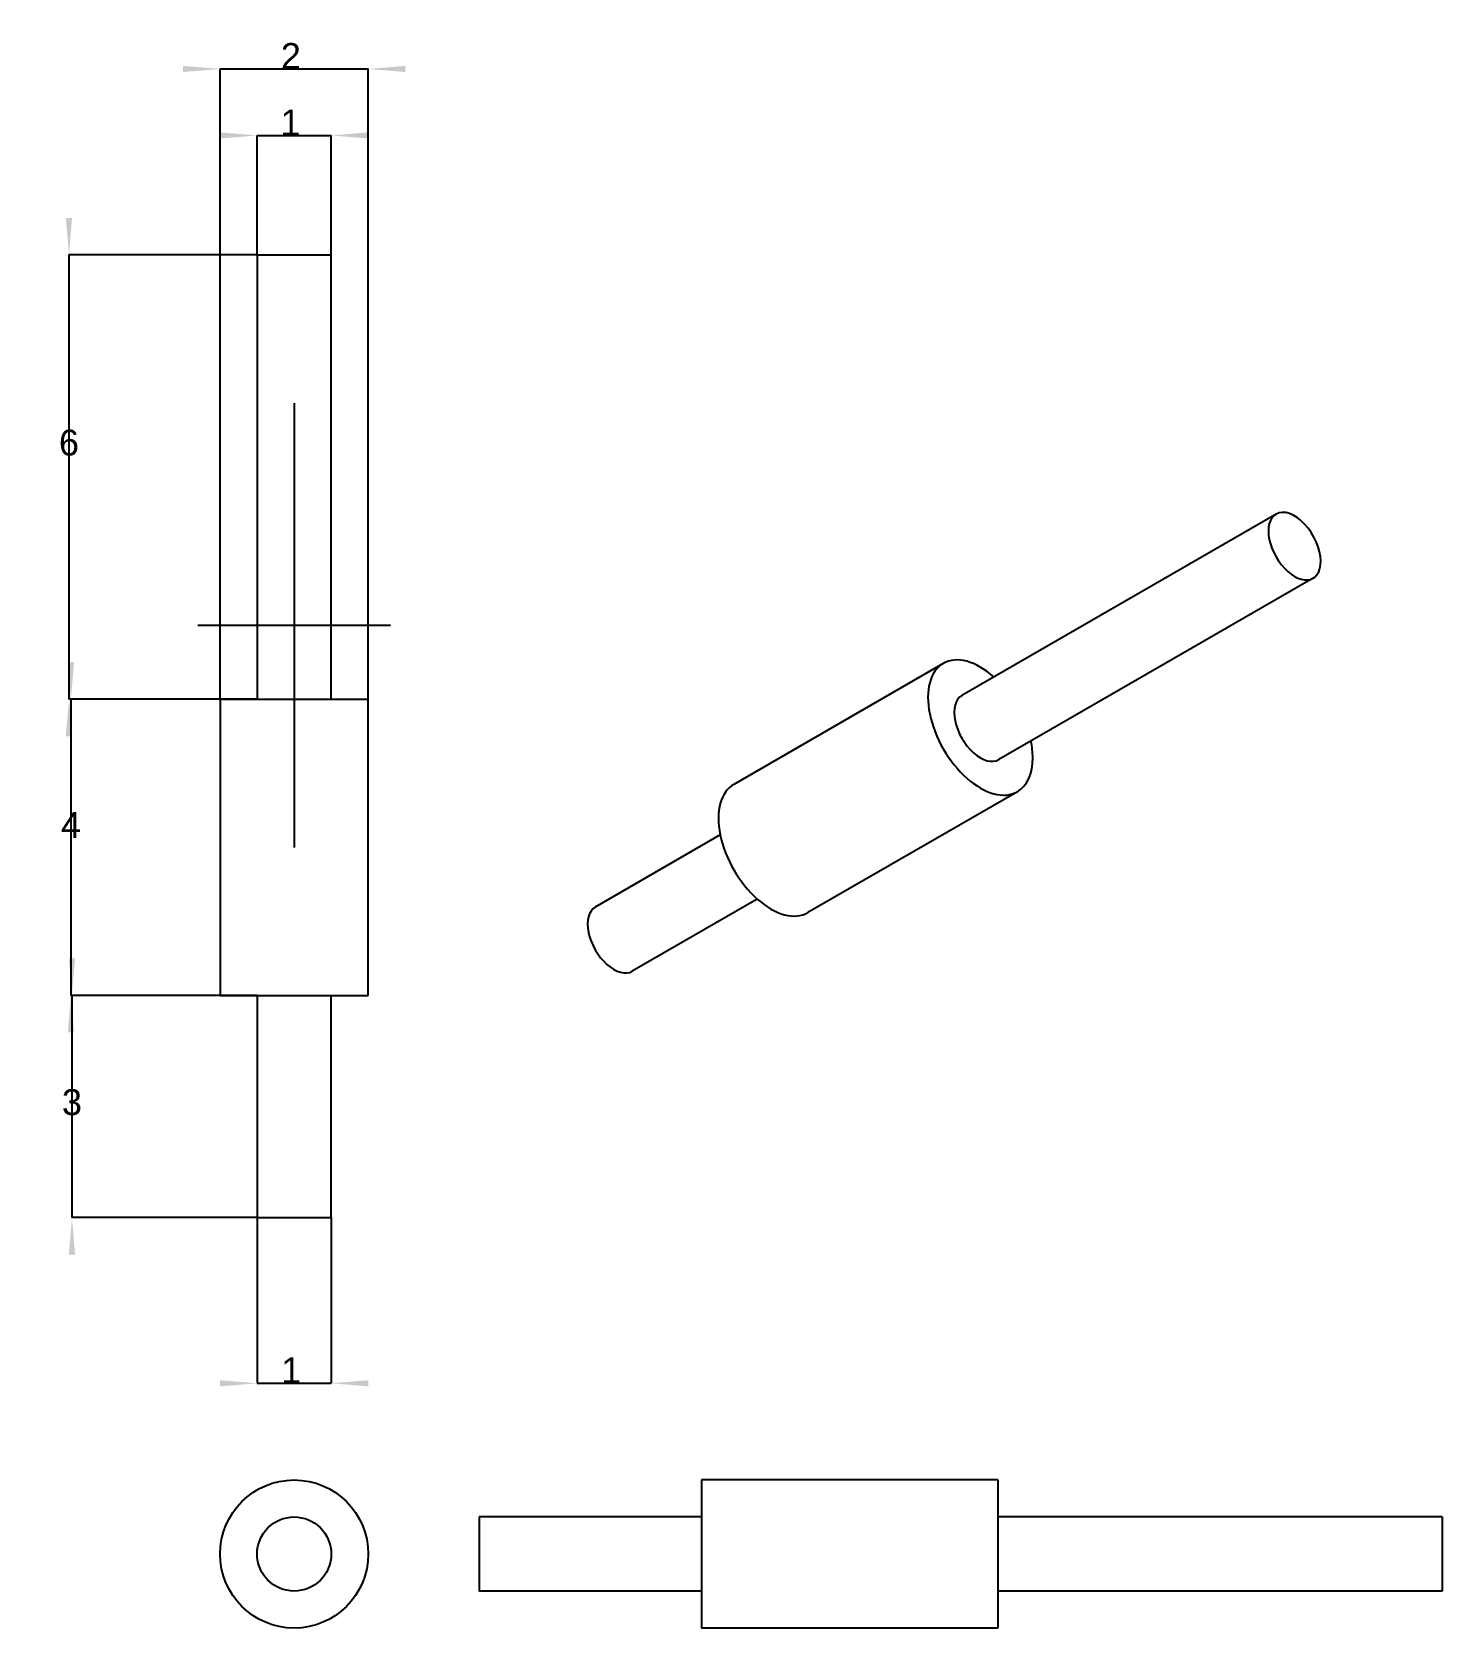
# Model space of a CAD drawing. Header units: millimetres. Extents: x 99 to 289, y 75 to 291.
import ezdxf
from ezdxf.enums import TextEntityAlignment as Align

# ---------------------------------------------------------------- set-up
doc = ezdxf.new("R2010")
doc.units = ezdxf.units.MM
doc.layers.get('0').update_dxf_attribs({"linetype": 'CONTINUOUS'})
for name, color, linetype in [('Dimension', 7, 'CONTINUOUS'), ('Dimension001', 7, 'CONTINUOUS'), ('Dimension002', 7, 'CONTINUOUS'), ('Dimension003', 7, 'CONTINUOUS'), ('Dimension004', 7, 'CONTINUOUS'), ('Dimension005', 7, 'CONTINUOUS'), ('ProjItem', 7, 'CONTINUOUS'), ('ProjItem001', 7, 'CONTINUOUS'), ('ProjItem002', 7, 'CONTINUOUS'), ('ProjItem003', 7, 'CONTINUOUS')]:
    doc.layers.add(name, color=color, linetype=linetype)
doc.styles.get("Standard").update_dxf_attribs({"font": 'arial.ttf'})
doc.dimstyles.get("Standard").update_dxf_attribs({"dimscale": 0, "dimtxt": 2.5, "dimasz": 2.5, "dimexe": 1.25, "dimexo": 0.625, "dimtad": 1, "dimtxsty": 'STANDARD', "dimcen": 2.5, "dimazin": 3, "dimtfac": 1, "dimtmove": 0, "dimatfit": 3})

# ---------------------------------------------------------------- blocks, each defined once
blk = doc.blocks.new('*Dimension')
at = {"color": 0}
for points in [[(124.424, 277.026), (124.424, 276.193), (129.424, 276.609)], [(144.424, 277.026), (144.424, 276.193), (139.424, 276.609)]]:
    blk.add_solid(points, dxfattribs=at)
at = {"layer": 'Dimension'}
for p, q in [((129.424, 260.482), (129.424, 276.609)), ((129.424, 276.609), (139.424, 276.609)), ((139.424, 260.482), (139.424, 276.609))]:
    blk.add_line(p, q, dxfattribs=at)
blk.add_text('1', height=3.5, dxfattribs=at).set_placement((133.924, 276.609), align=Align.CENTER)
blk = doc.blocks.new('*Dimension001')
at = {"color": 0}
for points in [[(103.597, 265.482), (104.43, 265.482), (104.014, 260.482)], [(103.597, 195.482), (104.43, 195.482), (104.014, 200.482)]]:
    blk.add_solid(points, dxfattribs=at)
at = {"layer": 'Dimension001'}
for p, q in [((129.424, 260.482), (104.014, 260.482)), ((104.014, 260.482), (104.014, 200.482)), ((129.424, 200.482), (104.014, 200.482))]:
    blk.add_line(p, q, dxfattribs=at)
blk.add_text('6', height=3.5, dxfattribs=at).set_placement((104.014, 233.387), align=Align.CENTER)
blk = doc.blocks.new('*Dimension002')
at = {"color": 0}
for points in [[(103.868, 205.482), (104.701, 205.482), (104.285, 200.482)], [(103.868, 155.482), (104.701, 155.482), (104.285, 160.482)]]:
    blk.add_solid(points, dxfattribs=at)
at = {"layer": 'Dimension002'}
for p, q in [((124.424, 200.482), (104.285, 200.482)), ((104.285, 200.482), (104.285, 160.482)), ((124.424, 160.482), (104.285, 160.482))]:
    blk.add_line(p, q, dxfattribs=at)
blk.add_text('4', height=3.5, dxfattribs=at).set_placement((104.285, 181.765), align=Align.CENTER)
blk = doc.blocks.new('*Dimension003')
at = {"color": 0}
for points in [[(104.002, 165.482), (104.836, 165.482), (104.419, 160.482)], [(104.002, 125.482), (104.836, 125.482), (104.419, 130.482)]]:
    blk.add_solid(points, dxfattribs=at)
at = {"layer": 'Dimension003'}
for p, q in [((129.424, 160.482), (104.419, 160.482)), ((104.419, 160.482), (104.419, 130.482)), ((129.424, 130.482), (104.419, 130.482))]:
    blk.add_line(p, q, dxfattribs=at)
blk.add_text('3', height=3.5, dxfattribs=at).set_placement((104.419, 144.332), align=Align.CENTER)
blk = doc.blocks.new('*Dimension004')
at = {"color": 0}
for points in [[(124.424, 107.697), (124.424, 108.53), (129.424, 108.114)], [(144.424, 107.697), (144.424, 108.53), (139.424, 108.114)]]:
    blk.add_solid(points, dxfattribs=at)
at = {"layer": 'Dimension004'}
for p, q in [((129.424, 130.482), (129.424, 108.114)), ((139.424, 130.482), (139.424, 108.114)), ((129.424, 108.114), (139.424, 108.114))]:
    blk.add_line(p, q, dxfattribs=at)
blk.add_text('1', height=3.5, dxfattribs=at).set_placement((134.018, 108.114), align=Align.CENTER)
blk = doc.blocks.new('*Dimension005')
at = {"color": 0}
for points in [[(119.424, 286.008), (119.424, 285.175), (124.424, 285.591)], [(149.424, 286.008), (149.424, 285.175), (144.424, 285.591)]]:
    blk.add_solid(points, dxfattribs=at)
at = {"layer": 'Dimension005'}
for p, q in [((124.424, 200.482), (124.424, 285.591)), ((124.424, 285.591), (144.424, 285.591)), ((144.424, 200.482), (144.424, 285.591))]:
    blk.add_line(p, q, dxfattribs=at)
blk.add_text('2', height=3.5, dxfattribs=at).set_placement((133.981, 285.591), align=Align.CENTER)

msp = doc.modelspace()

# ---------------------------------------------------------------- linework, layer by layer
at = {"layer": 'ProjItem'}
for radius in [10, 5]:
    msp.add_circle((134.424, 85.0594), radius, dxfattribs=at)
at = {"layer": 'ProjItem001'}
for p, q in [((129.424, 260.482), (129.424, 200.482)), ((139.424, 200.482), (139.424, 260.482)), ((134.424, 240.482), (134.424, 180.482)), ((121.424, 210.482), (147.424, 210.482)), ((124.424, 200.482), (124.424, 160.482)), ((144.424, 160.482), (144.424, 200.482)), ((129.424, 160.482), (129.424, 130.482)), ((139.424, 130.482), (139.424, 160.482))]:
    msp.add_line(p, q, dxfattribs=at)
for points in [[(129.424, 260.482), (129.549, 260.482), (129.919, 260.482), (130.514, 260.482), (131.306, 260.482), (132.254, 260.482), (133.311, 260.482), (134.424, 260.482), (135.536, 260.482), (136.593, 260.482), (137.541, 260.482), (138.333, 260.482), (138.928, 260.482), (139.298, 260.482), (139.424, 260.482)], [(124.424, 200.482), (124.674, 200.482), (125.414, 200.482), (126.605, 200.482), (128.189, 200.482), (130.085, 200.482), (132.198, 200.482), (134.424, 200.482), (136.649, 200.482), (138.762, 200.482), (140.658, 200.482), (142.242, 200.482), (143.433, 200.482), (144.173, 200.482), (144.424, 200.482)], [(124.424, 160.482), (124.674, 160.482), (125.414, 160.482), (126.605, 160.482), (128.189, 160.482), (130.085, 160.482), (132.198, 160.482), (134.424, 160.482), (136.649, 160.482), (138.762, 160.482), (140.658, 160.482), (142.242, 160.482), (143.433, 160.482), (144.173, 160.482), (144.424, 160.482)], [(129.424, 130.482), (129.549, 130.482), (129.919, 130.482), (130.514, 130.482), (131.306, 130.482), (132.254, 130.482), (133.311, 130.482), (134.424, 130.482), (135.536, 130.482), (136.593, 130.482), (137.541, 130.482), (138.333, 130.482), (138.928, 130.482), (139.298, 130.482), (139.424, 130.482)]]:
    msp.add_open_spline(points, degree=1, dxfattribs=at)
at = {"layer": 'ProjItem002'}
for p, q in [((267.003, 225.484), (224.577, 200.989)), ((272.003, 216.824), (229.577, 192.329)), ((222.077, 205.319), (193.792, 188.989)), ((232.077, 187.999), (203.792, 171.669)), ((191.962, 182.159), (175.079, 172.412)), ((196.962, 173.499), (180.079, 163.752))]:
    msp.add_line(p, q, dxfattribs=at)
for centre, major_axis, start_param, end_param in [((269.503, 221.154), (2.5, -4.3301), 3.14159, 0), ((269.503, 221.154), (2.5, -4.3301), 0.785398, 3.14159), ((269.503, 221.154), (2.5, -4.3301), 0, 0.785398), ((227.077, 196.659), (5, -8.6602), 3.14159, 0), ((227.077, 196.659), (5, -8.6602), 2.0944, 3.14159), ((227.077, 196.659), (2.5, -4.3301), 3.14159, 0), ((227.077, 196.659), (5, -8.6602), 0.785398, 1.0472), ((227.077, 196.659), (5, -8.6602), 0, 0.785398), ((198.792, 180.329), (5, -8.6602), 3.14159, 0), ((177.579, 168.082), (2.5, -4.3301), 3.14159, 0)]:
    msp.add_ellipse(centre, major_axis=major_axis, ratio=0.57735, start_param=start_param, end_param=end_param, dxfattribs=at)
at = {"layer": 'ProjItem003'}
for p, q in [((229.424, 95.0594), (189.424, 95.0594)), ((189.424, 90.0594), (159.424, 90.0594)), ((289.424, 90.0594), (229.424, 90.0594)), ((189.424, 80.0594), (159.424, 80.0594)), ((289.424, 80.0594), (229.424, 80.0594)), ((229.424, 75.0594), (189.424, 75.0594))]:
    msp.add_line(p, q, dxfattribs=at)
for points in [[(189.424, 95.0594), (189.424, 94.8086), (189.424, 94.0691), (189.424, 92.8777), (189.424, 91.2943), (189.424, 89.3982), (189.424, 87.2846), (189.424, 85.0594), (189.424, 82.8342), (189.424, 80.7205), (189.424, 78.8245), (189.424, 77.241), (189.424, 76.0497), (189.424, 75.3101), (189.424, 75.0594)], [(229.424, 95.0594), (229.424, 94.8086), (229.424, 94.0691), (229.424, 92.8777), (229.424, 91.2943), (229.424, 89.3982), (229.424, 87.2846), (229.424, 85.0594), (229.424, 82.8342), (229.424, 80.7205), (229.424, 78.8245), (229.424, 77.241), (229.424, 76.0497), (229.424, 75.3101), (229.424, 75.0594)], [(159.424, 90.0594), (159.424, 89.934), (159.424, 89.5642), (159.424, 88.9685), (159.424, 88.1768), (159.424, 87.2288), (159.424, 86.172), (159.424, 85.0594), (159.424, 83.9468), (159.424, 82.8899), (159.424, 81.9419), (159.424, 81.1502), (159.424, 80.5545), (159.424, 80.1847), (159.424, 80.0594)], [(289.424, 90.0594), (289.424, 89.934), (289.424, 89.5642), (289.424, 88.9685), (289.424, 88.1768), (289.424, 87.2288), (289.424, 86.172), (289.424, 85.0594), (289.424, 83.9468), (289.424, 82.8899), (289.424, 81.9419), (289.424, 81.1502), (289.424, 80.5545), (289.424, 80.1847), (289.424, 80.0594)]]:
    msp.add_open_spline(points, degree=1, knots=[1.5708, 1.5708, 1.7952, 2.0196, 2.24399, 2.46839, 2.69279, 2.91719, 3.14159, 3.36599, 3.59039, 3.81479, 4.03919, 4.26359, 4.48799, 4.71239, 4.71239], dxfattribs=at)

# ---------------------------------------------------------------- dimensions: what is measured, and where the dimension line sits
at = {"layer": 'Dimension'}
dim = msp.add_linear_dim(base=(133.924, 276.609), p1=(129.424, 260.482), p2=(139.424, 260.482), text='1', dimstyle='STANDARD', dxfattribs=at)
dim.commit()
dim.dimension.update_dxf_attribs({"geometry": '*Dimension', "text_midpoint": (133.924, 281.609)})
at = {"layer": 'Dimension001'}
dim = msp.add_linear_dim(base=(104.014, 233.387), p1=(129.424, 260.482), p2=(129.424, 200.482), angle=90, text='6', dimstyle='STANDARD', dxfattribs=at)
dim.commit()
dim.dimension.update_dxf_attribs({"geometry": '*Dimension001', "text_midpoint": (99.0136, 233.387)})
at = {"layer": 'Dimension002'}
dim = msp.add_linear_dim(base=(104.285, 181.765), p1=(124.424, 200.482), p2=(124.424, 160.482), angle=90, text='4', dimstyle='STANDARD', dxfattribs=at)
dim.commit()
dim.dimension.update_dxf_attribs({"geometry": '*Dimension002', "text_midpoint": (99.2847, 181.765)})
at = {"layer": 'Dimension003'}
dim = msp.add_linear_dim(base=(104.419, 144.332), p1=(129.424, 160.482), p2=(129.424, 130.482), angle=90, text='3', dimstyle='STANDARD', dxfattribs=at)
dim.commit()
dim.dimension.update_dxf_attribs({"geometry": '*Dimension003', "text_midpoint": (99.4191, 144.332)})
at = {"layer": 'Dimension004'}
dim = msp.add_linear_dim(base=(134.018, 108.114), p1=(129.424, 130.482), p2=(139.424, 130.482), text='1', dimstyle='STANDARD', dxfattribs=at)
dim.commit()
dim.dimension.update_dxf_attribs({"geometry": '*Dimension004', "text_midpoint": (134.018, 113.114)})
at = {"layer": 'Dimension005'}
dim = msp.add_linear_dim(base=(133.981, 285.591), p1=(124.424, 200.482), p2=(144.424, 200.482), text='2', dimstyle='STANDARD', dxfattribs=at)
dim.commit()
dim.dimension.update_dxf_attribs({"geometry": '*Dimension005', "text_midpoint": (133.981, 290.591)})

doc.saveas('drawing.dxf')
